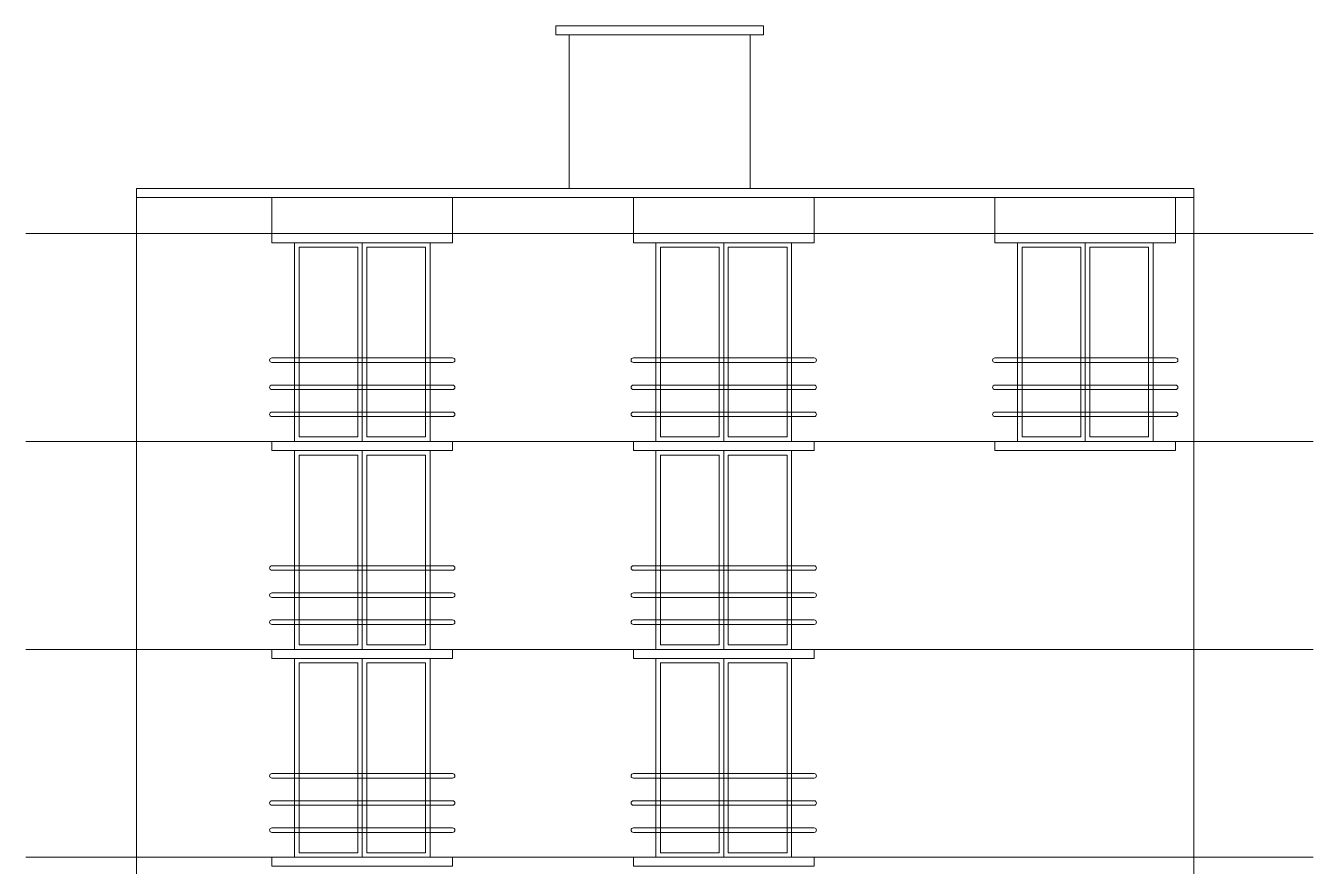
# Model space of a CAD drawing. Header units: millimetres. Extents: x 94 to 362, y 157 to 221.
# Drawn here: x 109.19 to 123.44, y 173.5 to 182.8 of the extents above; entities that cross this region are included whole.
import ezdxf

# ---------------------------------------------------------------- set-up
doc = ezdxf.new("R2010")
doc.units = ezdxf.units.MM
doc.layers.get('0').update_dxf_attribs({"lineweight": 9})

msp = doc.modelspace()

# ---------------------------------------------------------------- linework, layer by layer
for p, q in [((115.209, 181.004), (115.209, 182.704)), ((117.209, 181.004), (117.209, 182.704)), ((110.418, 165.576), (110.418, 181.004)), ((122.118, 181.004), (110.418, 181.004)), ((122.118, 165.979), (122.118, 181.004)), ((122.118, 180.904), (110.418, 180.904)), ((111.918, 180.504), (111.918, 180.904)), ((113.918, 180.504), (113.918, 180.904)), ((115.918, 180.504), (115.918, 180.904)), ((117.918, 180.504), (117.918, 180.904)), ((119.918, 180.504), (119.918, 180.904)), ((121.918, 180.504), (121.918, 180.904)), ((123.441, 180.504), (109.194, 180.504)), ((123.441, 178.204), (109.194, 178.204)), ((123.441, 175.904), (109.194, 175.904)), ((123.441, 173.604), (109.194, 173.604))]:
    msp.add_line(p, q)
for points in [[(115.059, 182.804), (117.359, 182.804), (117.359, 182.704), (115.059, 182.704)], [(111.918, 180.504), (113.918, 180.504), (113.918, 180.404), (111.918, 180.404)], [(115.918, 180.504), (117.918, 180.504), (117.918, 180.404), (115.918, 180.404)], [(119.918, 180.504), (121.918, 180.504), (121.918, 180.404), (119.918, 180.404)], [(112.918, 178.204), (112.168, 178.204), (112.168, 180.404), (112.918, 180.404)], [(113.668, 178.204), (112.918, 178.204), (112.918, 180.404), (113.668, 180.404)], [(116.918, 178.204), (116.168, 178.204), (116.168, 180.404), (116.918, 180.404)], [(117.668, 178.204), (116.918, 178.204), (116.918, 180.404), (117.668, 180.404)], [(120.918, 178.204), (120.168, 178.204), (120.168, 180.404), (120.918, 180.404)], [(121.668, 178.204), (120.918, 178.204), (120.918, 180.404), (121.668, 180.404)], [(112.868, 178.254), (112.218, 178.254), (112.218, 180.354), (112.868, 180.354)], [(113.618, 178.254), (112.968, 178.254), (112.968, 180.354), (113.618, 180.354)], [(116.868, 178.254), (116.218, 178.254), (116.218, 180.354), (116.868, 180.354)], [(117.618, 178.254), (116.968, 178.254), (116.968, 180.354), (117.618, 180.354)], [(120.868, 178.254), (120.218, 178.254), (120.218, 180.354), (120.868, 180.354)], [(121.618, 178.254), (120.968, 178.254), (120.968, 180.354), (121.618, 180.354)], [(111.918, 178.204), (113.918, 178.204), (113.918, 178.104), (111.918, 178.104)], [(112.918, 175.904), (112.168, 175.904), (112.168, 178.104), (112.918, 178.104)], [(113.668, 175.904), (112.918, 175.904), (112.918, 178.104), (113.668, 178.104)], [(115.918, 178.204), (117.918, 178.204), (117.918, 178.104), (115.918, 178.104)], [(116.918, 175.904), (116.168, 175.904), (116.168, 178.104), (116.918, 178.104)], [(117.668, 175.904), (116.918, 175.904), (116.918, 178.104), (117.668, 178.104)], [(119.918, 178.204), (121.918, 178.204), (121.918, 178.104), (119.918, 178.104)], [(112.868, 175.954), (112.218, 175.954), (112.218, 178.054), (112.868, 178.054)], [(113.618, 175.954), (112.968, 175.954), (112.968, 178.054), (113.618, 178.054)], [(116.868, 175.954), (116.218, 175.954), (116.218, 178.054), (116.868, 178.054)], [(117.618, 175.954), (116.968, 175.954), (116.968, 178.054), (117.618, 178.054)], [(111.918, 175.904), (113.918, 175.904), (113.918, 175.804), (111.918, 175.804)], [(112.918, 173.604), (112.168, 173.604), (112.168, 175.804), (112.918, 175.804)], [(113.668, 173.604), (112.918, 173.604), (112.918, 175.804), (113.668, 175.804)], [(115.918, 175.904), (117.918, 175.904), (117.918, 175.804), (115.918, 175.804)], [(116.918, 173.604), (116.168, 173.604), (116.168, 175.804), (116.918, 175.804)], [(117.668, 173.604), (116.918, 173.604), (116.918, 175.804), (117.668, 175.804)], [(112.868, 173.654), (112.218, 173.654), (112.218, 175.754), (112.868, 175.754)], [(113.618, 173.654), (112.968, 173.654), (112.968, 175.754), (113.618, 175.754)], [(116.868, 173.654), (116.218, 173.654), (116.218, 175.754), (116.868, 175.754)], [(117.618, 173.654), (116.968, 173.654), (116.968, 175.754), (117.618, 175.754)], [(111.918, 173.604), (113.918, 173.604), (113.918, 173.504), (111.918, 173.504)], [(115.918, 173.604), (117.918, 173.604), (117.918, 173.504), (115.918, 173.504)]]:
    msp.add_lwpolyline(points, close=True)
for points in [[(113.918, 179.129), (111.918, 179.129, 1), (111.918, 179.079), (113.918, 179.079, 1)], [(117.918, 179.129), (115.918, 179.129, 1), (115.918, 179.079), (117.918, 179.079, 1)], [(121.918, 179.129), (119.918, 179.129, 1), (119.918, 179.079), (121.918, 179.079, 1)], [(113.918, 178.829), (111.918, 178.829, 1), (111.918, 178.779), (113.918, 178.779, 1)], [(117.918, 178.829), (115.918, 178.829, 1), (115.918, 178.779), (117.918, 178.779, 1)], [(121.918, 178.829), (119.918, 178.829, 1), (119.918, 178.779), (121.918, 178.779, 1)], [(113.918, 178.529), (111.918, 178.529, 1), (111.918, 178.479), (113.918, 178.479, 1)], [(117.918, 178.529), (115.918, 178.529, 1), (115.918, 178.479), (117.918, 178.479, 1)], [(121.918, 178.529), (119.918, 178.529, 1), (119.918, 178.479), (121.918, 178.479, 1)], [(113.918, 176.829), (111.918, 176.829, 1), (111.918, 176.779), (113.918, 176.779, 1)], [(117.918, 176.829), (115.918, 176.829, 1), (115.918, 176.779), (117.918, 176.779, 1)], [(113.918, 176.529), (111.918, 176.529, 1), (111.918, 176.479), (113.918, 176.479, 1)], [(117.918, 176.529), (115.918, 176.529, 1), (115.918, 176.479), (117.918, 176.479, 1)], [(113.918, 176.229), (111.918, 176.229, 1), (111.918, 176.179), (113.918, 176.179, 1)], [(117.918, 176.229), (115.918, 176.229, 1), (115.918, 176.179), (117.918, 176.179, 1)], [(113.918, 174.529), (111.918, 174.529, 1), (111.918, 174.479), (113.918, 174.479, 1)], [(117.918, 174.529), (115.918, 174.529, 1), (115.918, 174.479), (117.918, 174.479, 1)], [(113.918, 174.229), (111.918, 174.229, 1), (111.918, 174.179), (113.918, 174.179, 1)], [(117.918, 174.229), (115.918, 174.229, 1), (115.918, 174.179), (117.918, 174.179, 1)], [(113.918, 173.929), (111.918, 173.929, 1), (111.918, 173.879), (113.918, 173.879, 1)], [(117.918, 173.929), (115.918, 173.929, 1), (115.918, 173.879), (117.918, 173.879, 1)]]:
    msp.add_lwpolyline(points, format="xyb", close=True)

doc.saveas('drawing.dxf')
